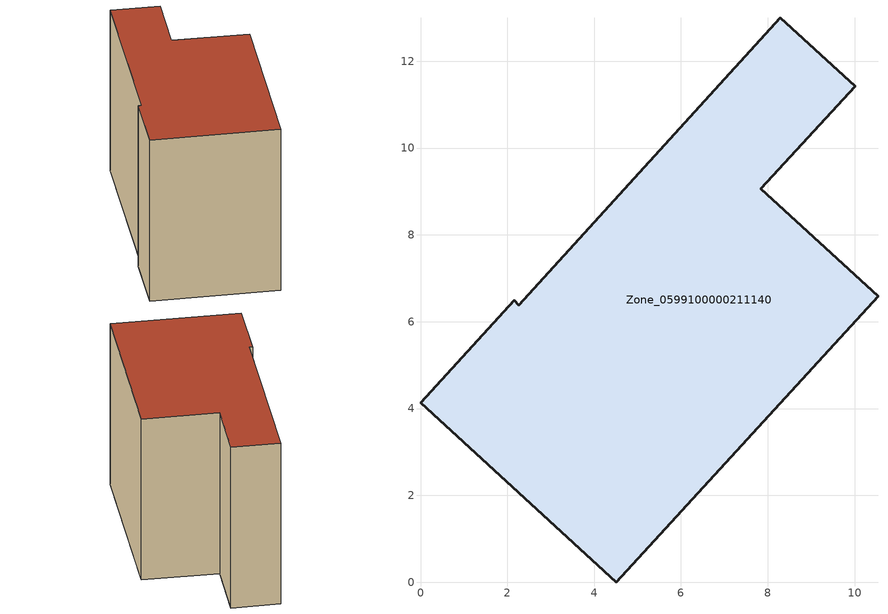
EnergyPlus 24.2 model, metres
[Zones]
Zone_0599100000211140
 floor ground (C_G): 0,4.13 2.16,6.49 2.27,6.38 8.29,13 10.01,11.42 7.84,9.06 10.54,6.58 4.51,0 z0
 wall outside (C_F): 2.16,6.49 0,4.13 4.51,0 10.54,6.58 7.84,9.06 10.01,11.42 8.29,13 2.27,6.38 2.16,6.49 z0:8.53
 roof outside (C_R): 8.29,13 2.27,6.38 2.16,6.49 0,4.13 4.51,0 10.54,6.58 7.84,9.06 10.01,11.42 z8.53
[BUILDING]
Pand.0599100000211140: North Axis=0; Terrain=City; Loads Convergence Tolerance Value=0.04; Temperature Convergence Tolerance Value=0.4; Solar Distribution=FullExterior; Maximum Number of Warmup Days=25; Minimum Number of Warmup Days=1
[Site:Location]
Rotterdam.The.Hague.AP_ZH_NLD Design_Conditions: Latitude=51.96; Longitude=4.45; Time Zone=1; Elevation=-4.5
[SITE:GROUNDTEMPERATURE:BUILDINGSURFACE]
18, 18, 18, 18, 18, 18, 18, 18, 18, 18, 18, 18
[MATERIAL] Thermal Absorptance=0.9; Solar Absorptance=0.7; Visible Absorptance=0.7
Name | Roughness | Thickness | Conductivity | Density | Specific Heat
G.TI.1975-1991 | MediumSmooth | 0.15 | 0.288461 | 540 | 1210
F.TI.1975-1991 | Rough | 0.3 | 0.230769 | 1920 | 840
R.TI.1975-1991 | MediumRough | 0.2 | 0.153846 | 1500 | 1000
[CONSTRUCTION]
C_G: G.TI.1975-1991
C_F: F.TI.1975-1991
C_R: R.TI.1975-1991
[ZONE]
Zone_0599100000211140: Type=1; Multiplier=1; Ceiling Height=Autocalculate; Volume=Autocalculate; Floor Area=autocalculate; Part of Total Floor Area=Yes
[ZONEINFILTRATION:DESIGNFLOWRATE]
Infil_Zone_0599100000211140: Zone or ZoneList or Space or SpaceList=Zone_0599100000211140; Schedule=AlwaysOn; Design Flow Rate Calculation Method=Flow/Area; Flow Rate per Floor Area=0.003; Constant Term Coefficient=1; Temperature Term Coefficient=0; Velocity Term Coefficient=0; Velocity Squared Term Coefficient=0
[HVACTEMPLATE:ZONE:IDEALLOADSAIRSYSTEM]
Zone_0599100000211140: Maximum Heating Supply Air Temperature=50; Minimum Cooling Supply Air Temperature=13; Maximum Heating Supply Air Humidity Ratio=0.0156; Minimum Cooling Supply Air Humidity Ratio=0.0077; Heating Limit=NoLimit; Cooling Limit=NoLimit; Dehumidification Control Type=ConstantSensibleHeatRatio; Cooling Sensible Heat Ratio=0.7; Dehumidification Setpoint=60; Humidification Control Type=None; Humidification Setpoint=30; Outdoor Air Method=None; Outdoor Air Flow Rate per Person=0.00944; Outdoor Air Flow Rate per Zone Floor Area=0; Outdoor Air Flow Rate per Zone=0; Demand Controlled Ventilation Type=None; Outdoor Air Economizer Type=NoEconomizer; Heat Recovery Type=None; Sensible Heat Recovery Effectiveness=0.7; Latent Heat Recovery Effectiveness=0.65
[ZONECONTROL:THERMOSTAT]
ThermostatControl_Zone_0599100000211140: Zone or ZoneList=Zone_0599100000211140; Control Type Schedule=DualSetpointControlType; Control 1=Thermostat_Zone_0599100000211140; Temperature Difference Between Cutout And Setpoint=0
[THERMOSTATSETPOINT:DUALSETPOINT]
Thermostat_Zone_0599100000211140: Heating Setpoint Temperature Schedule=HeatingSetpoint_Zone_0599100000211140; Cooling Setpoint Temperature Schedule=CoolingSetpoint_Zone_0599100000211140
[SCHEDULE:COMPACT]
HeatingSetpoint_Zone_0599100000211140: Through: 12/31, For: AllDays, Until: 24:00, 21
CoolingSetpoint_Zone_0599100000211140: Through: 12/31, For: AllDays, Until: 24:00, 24
DualSetpointControlType: Through: 12/31, For: AllDays, Until: 24:00, 4
AlwaysOn: Through: 12/31, For: AllDays, Until: 24:00, 1
